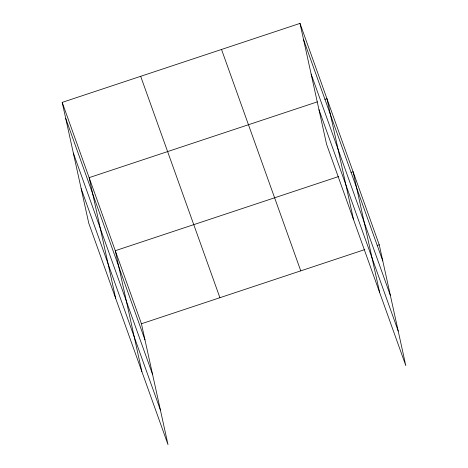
<?xml version="1.0" encoding="UTF-8"?>
<svg xmlns="http://www.w3.org/2000/svg" width="468" height="468" viewBox="0 0 468 468"><rect width="100%" height="100%" fill="white"/><g stroke="black" fill="none" stroke-linecap="round" stroke-linejoin="round"><path stroke-width="0.7" d="M62.197 102.375L141.435 323.768L168 444.6L88.762 223.213L62.197 102.375L300 23.4L379.238 244.787L405.803 365.625L326.565 144.232L300 23.4M317.304 101.872L89.136 177.647L115.701 298.485M324.874 99.356L326.939 98.672L353.51 219.504M338.633 176.53L115.286 250.708L141.851 371.539M351.023 172.417L353.088 171.733L379.653 292.564M141.435 323.768L364.783 249.59M377.173 245.478L379.238 244.787M303.545 39.54L382.783 260.928M311.144 74.09L390.382 295.478M318.971 109.682L398.209 331.075M221.522 49.462L300.76 270.855M140.669 76.313L219.907 297.706M65.742 118.515L144.981 339.903M73.341 153.065L152.58 374.453M81.169 188.662L160.407 410.05"/></g></svg>
